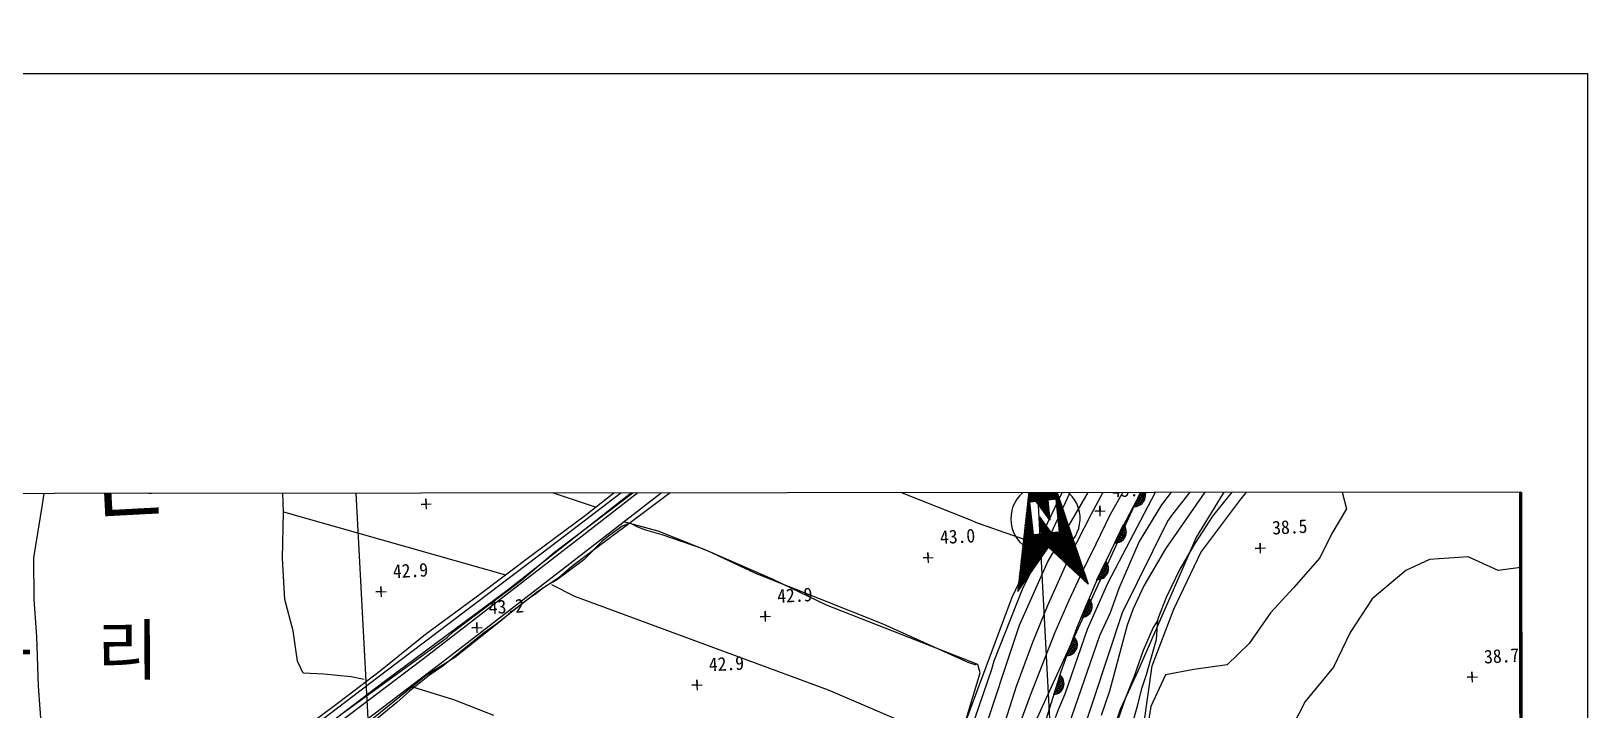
# Model space of a CAD drawing. Header units: millimetres. Extents: x 1510 to 2306, y 1103 to 1810.
# Drawn here: x 2077.2 to 2305.9, y 1525.7 to 1625.3 of the extents above; entities that cross this region are included whole.
import ezdxf
from ezdxf.xclip import XClip

# ---------------------------------------------------------------- set-up
doc = ezdxf.new("R2010")
doc.units = ezdxf.units.MM
doc.header["$LTSCALE"] = 10
doc.header["$MEASUREMENT"] = 0
doc.header["$XCLIPFRAME"] = 2
doc.linetypes.add('A-CENTR01', pattern=[2, 1.25, -0.25, 0.25, -0.25])
doc.layers.add('TN-MACL', color=6, linetype='A-CENTR01')
doc.layers.add('TZ-BASE', color=253, linetype='Continuous')
doc.layers.add('TX-PAPR', color=2, linetype='Continuous', plot=False)
doc.styles.add('굴림체', font='GulimChe.ttf')

# ---------------------------------------------------------------- blocks, each defined once
blk = doc.blocks.new('JD-FSDGKLDGLK3FSD3')
at = {"layer": 'TZ-BASE'}
for p, q in [((525.24, 143.3), (543.83, -206.56)), ((625.38, 143.3), (643.98, -206.56)), ((557.64, 67.8, 42.9), (590.46, 92.84, 42.9)), ((628.74, 84.88, -25.21), (626.06, 61.03, -25.21)), ((628.74, 84.88, -25.21), (636.39, 62.13, -25.21)), ((482.83, 73.83, 42.76), (484.1, 82.38, 42.76)), ((561.37, 65.96, 42.66), (585.1, 84.36, 42.66)), ((658.35, 84.39, 41.99), (648.79, 72.39, 41.99)), ((564.07, 73.43, 42.96), (543.92, 80.03, 42.96)), ((577.69, 81.31, 42.43), (562.36, 69.34, 42.43)), ((643.97, 75.3, 44.99), (646.95, 80.8, 44.99)), ((652.55, 80.79, 42.99), (647.2, 73.76, 42.99)), ((652.27, 68.94, 39.99), (659.57, 80.78, 39.99)), ((658.68, 74.4, 38.99), (664.67, 81.56, 38.99)), ((518.22, 72.71, 43.15), (517.95, 79.74, 43.15)), ((573, 78.41, 42.9), (551.04, 61.12, 42.9)), ((580.57, 79.7, 42.99), (560.55, 64.71, 42.99)), ((562.56, 72.24, 42.86), (571.1, 78.97, 42.86)), ((619.03, 71.58, 42.99), (598.65, 79.58, 42.99)), ((625.23, 60.2, 42.99), (634.39, 79.31, 42.99)), ((627.51, 73.94, -25.21), (630.98, 78.23, -25.21)), ((627.54, 74.22, -25.21), (630.84, 78.31, -25.21)), ((627.57, 74.5, -25.21), (630.67, 78.34, -25.21)), ((627.6, 74.77, -25.21), (630.5, 78.36, -25.21)), ((627.63, 75.05, -25.21), (630.32, 78.37, -25.21)), ((627.66, 75.33, -25.21), (630.13, 78.38, -25.21)), ((627.88, 74.17, -25.21), (631.03, 78.07, -25.21)), ((628.1, 74.19, -25.21), (631.09, 77.9, -25.21)), ((639.78, 77.89, 43.35), (636.84, 72.39, 43.35)), ((647.95, 78.8, 43.99), (639.3, 62.29, 43.99)), ((659.9, 78.57, 39.59), (654.68, 72.09, 39.59)), ((673.11, 77.89, 37.88), (674.36, 73.15, 37.88)), ((558.04, 66.79, 42.99), (570.04, 75.92, 42.99)), ((628.31, 74.21, -25.21), (631.15, 77.73, -25.21)), ((628.52, 74.24, -25.21), (631.2, 77.56, -25.21)), ((628.68, 74.2, -25.21), (631.26, 77.39, -25.21)), ((628.89, 74.22, -25.21), (631.32, 77.22, -25.21)), ((628.95, 74.05, -25.21), (631.37, 77.05, -25.21)), ((629.04, 73.93, -25.21), (631.43, 76.89, -25.21)), ((629.13, 73.8, -25.21), (631.49, 76.72, -25.21)), ((629.22, 73.68, -25.21), (631.54, 76.55, -25.21)), ((629.32, 73.55, -25.21), (631.6, 76.38, -25.21)), ((629.41, 73.43, -25.21), (631.66, 76.21, -25.21)), ((629.5, 73.3, -25.21), (631.71, 76.04, -25.21)), ((630.22, 68.02, 43.99), (634.46, 77.07, 43.99)), ((637.46, 77.43, 44.99), (630.49, 65.49, 44.99)), ((630.63, 74.46, -25.21), (631.77, 75.87, -25.21)), ((630.84, 74.48, -25.21), (631.83, 75.71, -25.21)), ((631.05, 74.51, -25.21), (631.88, 75.54, -25.21)), ((639.68, 72.39, 44.65), (641.8, 76.14, 44.65)), ((641, 69.6, 43.87), (644.62, 76.47, 43.87)), ((643.06, 73.5, 43.87), (644.46, 76.15, 43.87)), ((644.77, 75.57, 43.87), (644.03, 75.34, 43.87)), ((644.54, 74.2, 43.87), (644.13, 75.53, 43.87)), ((644.71, 74.51, 43.87), (644.3, 75.85, 43.87)), ((644.82, 74.99, 43.87), (644.47, 76.14, 43.87)), ((653.58, 75.62, 40.99), (647.76, 67.28, 40.99)), ((481.54, 65.98, 42.76), (482.83, 73.83, 42.76)), ((538.42, 73.83, 42.93), (539.92, 73.91, 42.93)), ((539.17, 73.87, 42.93), (538.42, 73.83, 42.93)), ((539.21, 73.12, 42.93), (539.13, 74.62, 42.93)), ((539.13, 74.62, 42.93), (539.17, 73.87, 42.93)), ((627.35, 72.55, -25.21), (627.91, 73.25, -25.21)), ((627.36, 39.03, 44.99), (643.97, 75.3, 44.99)), ((627.38, 72.83, -25.21), (627.89, 73.46, -25.21)), ((627.42, 73.11, -25.21), (627.87, 73.67, -25.21)), ((627.45, 73.39, -25.21), (627.84, 73.88, -25.21)), ((627.48, 73.66, -25.21), (627.82, 74.09, -25.21)), ((628.79, 74.26, -25.21), (627.81, 74.16, -25.21)), ((627.81, 74.16, -25.21), (628.32, 69.39, -25.21)), ((629.92, 72.74, -25.21), (628.79, 74.26, -25.21)), ((629.59, 73.18, -25.21), (630.5, 74.3, -25.21)), ((629.68, 73.05, -25.21), (630.52, 74.09, -25.21)), ((629.78, 72.93, -25.21), (630.54, 73.88, -25.21)), ((629.87, 72.8, -25.21), (630.57, 73.67, -25.21)), ((629.96, 72.68, -25.21), (630.59, 73.46, -25.21)), ((630.05, 72.55, -25.21), (630.61, 73.25, -25.21)), ((631.7, 74.57, -25.21), (630.48, 74.44, -25.21)), ((630.48, 74.44, -25.21), (630.79, 71.53, -25.21)), ((631.26, 74.53, -25.21), (631.94, 75.37, -25.21)), ((631.47, 74.55, -25.21), (632, 75.2, -25.21)), ((631.68, 74.57, -25.21), (632.05, 75.03, -25.21)), ((632.21, 69.8, -25.21), (631.7, 74.57, -25.21)), ((631.72, 74.38, -25.21), (632.11, 74.86, -25.21)), ((631.74, 74.17, -25.21), (632.17, 74.69, -25.21)), ((631.76, 73.96, -25.21), (632.22, 74.53, -25.21)), ((631.79, 73.75, -25.21), (632.28, 74.36, -25.21)), ((631.81, 73.54, -25.21), (632.34, 74.19, -25.21)), ((631.83, 73.32, -25.21), (632.39, 74.02, -25.21)), ((631.85, 73.11, -25.21), (632.45, 73.85, -25.21)), ((631.88, 72.9, -25.21), (632.51, 73.68, -25.21)), ((631.9, 72.69, -25.21), (632.56, 73.51, -25.21)), ((631.92, 72.48, -25.21), (632.62, 73.35, -25.21)), ((631.94, 72.27, -25.21), (632.68, 73.18, -25.21)), ((638.2, 72.11, 45.8), (638.12, 73.61, 45.8)), ((638.12, 73.61, 45.8), (638.16, 72.86, 45.8)), ((644.18, 73.81, 43.87), (643.14, 73.49, 43.87)), ((643.19, 73.49, 43.87), (643.14, 73.66, 43.87)), ((644.54, 74.19, 43.87), (643.2, 73.77, 43.87)), ((643.45, 73.51, 43.87), (643.31, 73.97, 43.87)), ((644.71, 74.5, 43.87), (643.37, 74.09, 43.87)), ((643.69, 73.57, 43.87), (643.47, 74.28, 43.87)), ((644.8, 74.79, 43.87), (643.53, 74.4, 43.87)), ((643.93, 73.66, 43.87), (643.64, 74.6, 43.87)), ((644.83, 75.06, 43.87), (643.7, 74.71, 43.87)), ((644.15, 73.79, 43.87), (643.8, 74.91, 43.87)), ((644.82, 75.32, 43.87), (643.86, 75.03, 43.87)), ((647.2, 73.76, 42.99), (643.88, 68.4, 42.99)), ((644.35, 73.97, 43.87), (643.97, 75.22, 43.87)), ((652.96, 66.76, 38.99), (658.68, 74.4, 38.99)), ((518.06, 65.89, 43.15), (518.22, 72.71, 43.15)), ((518.22, 72.71, 42.96), (550.85, 63.48, 42.96)), ((555.01, 66.61, 42.86), (562.56, 72.24, 42.86)), ((569.15, 71.07, 42.99), (567.99, 70.65, 42.99)), ((568.32, 71.26, 42.99), (573.2, 69.96, 42.99)), ((570.27, 70.49, 42.99), (569.15, 71.07, 42.99)), ((620.15, 71.05, 42.99), (619.03, 71.58, 42.99)), ((628.44, 68.19, 42.99), (620.15, 71.05, 42.99)), ((627.01, 69.5, -25.21), (628.16, 70.92, -25.21)), ((627.04, 69.78, -25.21), (628.14, 71.14, -25.21)), ((627.07, 70.06, -25.21), (628.11, 71.35, -25.21)), ((627.1, 70.33, -25.21), (628.09, 71.56, -25.21)), ((627.13, 70.61, -25.21), (628.07, 71.77, -25.21)), ((627.17, 70.89, -25.21), (628.05, 71.98, -25.21)), ((627.2, 71.17, -25.21), (628.02, 72.19, -25.21)), ((627.23, 71.44, -25.21), (628, 72.4, -25.21)), ((627.26, 71.72, -25.21), (627.98, 72.61, -25.21)), ((627.29, 72, -25.21), (627.96, 72.82, -25.21)), ((627.32, 72.28, -25.21), (627.93, 73.03, -25.21)), ((629.27, 71.99, -25.21), (629.9, 71.12, -25.21)), ((629.54, 69.52, -25.21), (629.27, 71.99, -25.21)), ((629.29, 71.85, -25.21), (629.34, 71.91, -25.21)), ((629.31, 71.64, -25.21), (629.43, 71.78, -25.21)), ((629.33, 71.43, -25.21), (629.52, 71.65, -25.21)), ((629.36, 71.21, -25.21), (629.61, 71.53, -25.21)), ((629.38, 71, -25.21), (629.7, 71.4, -25.21)), ((629.4, 70.79, -25.21), (629.79, 71.28, -25.21)), ((629.42, 70.58, -25.21), (629.88, 71.15, -25.21)), ((629.45, 70.37, -25.21), (629.97, 71.02, -25.21)), ((629.47, 70.16, -25.21), (630.06, 70.9, -25.21)), ((629.9, 71.13, -25.21), (630.93, 69.69, -25.21)), ((630.79, 71.53, -25.21), (629.92, 72.74, -25.21)), ((630.14, 72.43, -25.21), (630.63, 73.03, -25.21)), ((630.23, 72.3, -25.21), (630.66, 72.82, -25.21)), ((630.33, 72.18, -25.21), (630.68, 72.61, -25.21)), ((630.42, 72.05, -25.21), (630.7, 72.4, -25.21)), ((630.51, 71.92, -25.21), (630.72, 72.19, -25.21)), ((630.6, 71.8, -25.21), (630.75, 71.98, -25.21)), ((630.69, 71.67, -25.21), (630.77, 71.77, -25.21)), ((631.2, 68.48, -25.21), (633.36, 71.15, -25.21)), ((631.45, 68.55, -25.21), (633.41, 70.98, -25.21)), ((631.97, 72.06, -25.21), (632.73, 73.01, -25.21)), ((631.99, 71.85, -25.21), (632.79, 72.84, -25.21)), ((632.01, 71.64, -25.21), (632.85, 72.67, -25.21)), ((632.03, 71.43, -25.21), (632.9, 72.5, -25.21)), ((632.06, 71.21, -25.21), (632.96, 72.33, -25.21)), ((632.08, 71, -25.21), (633.02, 72.16, -25.21)), ((632.1, 70.79, -25.21), (633.07, 72, -25.21)), ((632.12, 70.58, -25.21), (633.13, 71.83, -25.21)), ((632.15, 70.37, -25.21), (633.19, 71.66, -25.21)), ((632.17, 70.16, -25.21), (633.24, 71.49, -25.21)), ((632.19, 69.95, -25.21), (633.3, 71.32, -25.21)), ((636.84, 72.39, 43.35), (633.74, 66.27, 43.35)), ((637.41, 72.82, 45.8), (638.91, 72.9, 45.8)), ((638.16, 72.86, 45.8), (637.41, 72.82, 45.8)), ((637.61, 68.03, 44.65), (639.68, 72.39, 44.65)), ((648.08, 71.35, 41.99), (641.43, 57.91, 41.99)), ((648.79, 72.39, 41.99), (648.08, 71.35, 41.99)), ((654.68, 72.09, 39.59), (652.08, 68.1, 39.59)), ((674.36, 73.15, 37.88), (672.19, 69.57, 37.88)), ((562.36, 69.34, 42.43), (538.81, 51.16, 42.43)), ((565.95, 69.18, 42.99), (564.98, 68.37, 42.99)), ((567.99, 70.65, 42.99), (565.95, 69.18, 42.99)), ((571.45, 70.04, 42.99), (570.27, 70.49, 42.99)), ((573.86, 69.35, 42.99), (571.45, 70.04, 42.99)), ((573.2, 69.96, 42.99), (580.47, 67.07, 42.99)), ((579.82, 67.31, 42.99), (573.86, 69.35, 42.99)), ((626.63, 66.17, -25.21), (629.32, 69.49, -25.21)), ((626.7, 66.73, -25.21), (628.24, 68.64, -25.21)), ((626.73, 67.01, -25.21), (628.09, 68.69, -25.21)), ((626.76, 67.28, -25.21), (627.95, 68.75, -25.21)), ((626.79, 67.56, -25.21), (627.81, 68.82, -25.21)), ((626.82, 67.84, -25.21), (627.67, 68.89, -25.21)), ((626.85, 68.11, -25.21), (627.53, 68.96, -25.21)), ((626.88, 68.39, -25.21), (627.4, 69.03, -25.21)), ((626.92, 68.67, -25.21), (627.27, 69.11, -25.21)), ((626.95, 68.95, -25.21), (627.15, 69.2, -25.21)), ((626.98, 69.22, -25.21), (627.02, 69.28, -25.21)), ((627.02, 69.28, -25.21), (628.18, 70.71, -25.21)), ((627.15, 69.2, -25.21), (628.2, 70.5, -25.21)), ((627.27, 69.11, -25.21), (628.23, 70.29, -25.21)), ((627.4, 69.03, -25.21), (628.25, 70.08, -25.21)), ((627.53, 68.96, -25.21), (628.27, 69.87, -25.21)), ((627.67, 68.89, -25.21), (628.29, 69.66, -25.21)), ((627.81, 68.82, -25.21), (628.32, 69.45, -25.21)), ((627.95, 68.75, -25.21), (628.47, 69.4, -25.21)), ((628.09, 68.69, -25.21), (628.68, 69.42, -25.21)), ((628.24, 68.64, -25.21), (628.89, 69.45, -25.21)), ((628.32, 69.39, -25.21), (629.54, 69.52, -25.21)), ((628.39, 68.58, -25.21), (629.1, 69.47, -25.21)), ((628.7, 68.49, -25.21), (630.34, 70.52, -25.21)), ((628.86, 68.45, -25.21), (630.43, 70.39, -25.21)), ((629.03, 68.42, -25.21), (630.52, 70.27, -25.21)), ((629.2, 68.39, -25.21), (630.61, 70.14, -25.21)), ((629.37, 68.37, -25.21), (630.7, 70.01, -25.21)), ((629.49, 69.95, -25.21), (630.16, 70.77, -25.21)), ((629.51, 69.74, -25.21), (630.25, 70.64, -25.21)), ((629.55, 68.35, -25.21), (630.79, 69.89, -25.21)), ((629.73, 68.34, -25.21), (630.88, 69.76, -25.21)), ((629.92, 68.33, -25.21), (631.03, 69.7, -25.21)), ((630.11, 68.33, -25.21), (631.23, 69.72, -25.21)), ((630.31, 68.34, -25.21), (631.44, 69.74, -25.21)), ((630.52, 68.36, -25.21), (631.65, 69.75, -25.21)), ((630.74, 68.39, -25.21), (631.85, 69.77, -25.21)), ((630.74, 67.43, -25.21), (631.71, 68.64, -25.21)), ((630.85, 67.33, -25.21), (632, 68.76, -25.21)), ((630.93, 69.69, -25.21), (632.21, 69.8, -25.21)), ((630.96, 68.43, -25.21), (632.06, 69.79, -25.21)), ((630.96, 67.23, -25.21), (632.32, 68.91, -25.21)), ((631.07, 67.12, -25.21), (632.68, 69.13, -25.21)), ((631.17, 67.02, -25.21), (633.15, 69.47, -25.21)), ((631.28, 66.92, -25.21), (633.75, 69.97, -25.21)), ((631.39, 66.81, -25.21), (633.81, 69.8, -25.21)), ((631.5, 66.71, -25.21), (633.87, 69.64, -25.21)), ((631.61, 66.61, -25.21), (633.92, 69.47, -25.21)), ((631.71, 68.64, -25.21), (633.47, 70.82, -25.21)), ((631.72, 66.51, -25.21), (633.98, 69.3, -25.21)), ((631.83, 66.4, -25.21), (634.04, 69.13, -25.21)), ((631.94, 66.3, -25.21), (634.09, 68.96, -25.21)), ((632, 68.76, -25.21), (633.53, 70.65, -25.21)), ((632.05, 66.2, -25.21), (634.15, 68.79, -25.21)), ((632.16, 66.09, -25.21), (634.21, 68.62, -25.21)), ((632.32, 68.91, -25.21), (633.58, 70.48, -25.21)), ((632.68, 69.13, -25.21), (633.64, 70.31, -25.21)), ((633.15, 69.47, -25.21), (633.7, 70.14, -25.21)), ((637.81, 63.02, 43.87), (641, 69.6, 43.87)), ((640.31, 68.17, 43.87), (641.61, 70.87, 43.87)), ((641.76, 68.91, 43.87), (640.44, 68.45, 43.87)), ((640.7, 68.19, 43.87), (640.54, 68.65, 43.87)), ((641.92, 69.23, 43.87), (640.6, 68.77, 43.87)), ((640.94, 68.26, 43.87), (640.69, 68.97, 43.87)), ((642, 69.52, 43.87), (640.75, 69.08, 43.87)), ((641.17, 68.36, 43.87), (640.85, 69.28, 43.87)), ((642.02, 69.79, 43.87), (640.9, 69.4, 43.87)), ((641.38, 68.5, 43.87), (641, 69.6, 43.87)), ((642, 70.05, 43.87), (641.06, 69.72, 43.87)), ((641.59, 68.68, 43.87), (641.16, 69.92, 43.87)), ((641.94, 70.29, 43.87), (641.21, 70.04, 43.87)), ((641.77, 68.92, 43.87), (641.31, 70.24, 43.87)), ((641.85, 70.52, 43.87), (641.37, 70.36, 43.87)), ((641.92, 69.23, 43.87), (641.46, 70.56, 43.87)), ((641.71, 70.74, 43.87), (641.52, 70.68, 43.87)), ((642.02, 69.72, 43.87), (641.63, 70.85, 43.87)), ((643.76, 49.38, 39.99), (652.27, 68.94, 39.99)), ((672.19, 69.57, 37.88), (670.43, 65.98, 37.88)), ((533.29, 49.39, 42.9), (557.64, 67.8, 42.9)), ((547.07, 60.63, 42.86), (555.01, 66.61, 42.86)), ((553.18, 62.68, 42.99), (558.04, 66.79, 42.99)), ((564.98, 68.37, 42.99), (562.33, 65.7, 42.99)), ((590.13, 62.82, 42.99), (579.82, 67.31, 42.99)), ((580.47, 67.07, 42.99), (587.56, 63.75, 42.99)), ((612.95, 65.26, 43.01), (612.87, 66.76, 43.01)), ((612.87, 66.76, 43.01), (612.91, 66.01, 43.01)), ((626.06, 61.03, -25.21), (630.58, 67.57, -25.21)), ((626.17, 62.01, -25.21), (630.14, 66.93, -25.21)), ((626.2, 62.29, -25.21), (631.2, 68.48, -25.21)), ((626.23, 62.57, -25.21), (630.96, 68.43, -25.21)), ((626.26, 62.84, -25.21), (630.74, 68.39, -25.21)), ((626.29, 63.12, -25.21), (630.52, 68.36, -25.21)), ((626.32, 63.4, -25.21), (630.31, 68.34, -25.21)), ((626.35, 63.68, -25.21), (630.11, 68.33, -25.21)), ((626.39, 63.95, -25.21), (629.92, 68.33, -25.21)), ((626.42, 64.23, -25.21), (629.73, 68.34, -25.21)), ((626.45, 64.51, -25.21), (629.55, 68.35, -25.21)), ((626.48, 64.79, -25.21), (629.37, 68.37, -25.21)), ((626.51, 65.06, -25.21), (629.2, 68.39, -25.21)), ((626.54, 65.34, -25.21), (629.03, 68.42, -25.21)), ((626.57, 65.62, -25.21), (628.86, 68.45, -25.21)), ((626.6, 65.9, -25.21), (628.7, 68.49, -25.21)), ((626.67, 66.45, -25.21), (628.39, 68.58, -25.21)), ((628.97, 65.87, 43.99), (630.22, 68.02, 43.99)), ((636.39, 62.13, -25.21), (630.58, 67.57, -25.21)), ((630.63, 67.53, -25.21), (631.45, 68.55, -25.21)), ((632.27, 65.99, -25.21), (634.26, 68.46, -25.21)), ((632.38, 65.89, -25.21), (634.32, 68.29, -25.21)), ((632.49, 65.79, -25.21), (634.38, 68.12, -25.21)), ((632.6, 65.68, -25.21), (634.43, 67.95, -25.21)), ((632.71, 65.58, -25.21), (634.49, 67.78, -25.21)), ((632.82, 65.48, -25.21), (634.55, 67.61, -25.21)), ((632.93, 65.37, -25.21), (634.6, 67.44, -25.21)), ((633.04, 65.27, -25.21), (634.66, 67.28, -25.21)), ((633.15, 65.17, -25.21), (634.72, 67.11, -25.21)), ((633.26, 65.07, -25.21), (634.77, 66.94, -25.21)), ((633.37, 64.96, -25.21), (634.83, 66.77, -25.21)), ((633.48, 64.86, -25.21), (634.89, 66.6, -25.21)), ((633.59, 64.76, -25.21), (634.94, 66.43, -25.21)), ((635.63, 64.09, 44.65), (637.61, 68.03, 44.65)), ((641.41, 68.52, 43.87), (640.38, 68.16, 43.87)), ((640.44, 68.16, 43.87), (640.38, 68.33, 43.87)), ((643.88, 68.4, 42.99), (640.92, 61.46, 42.99)), ((647.76, 67.28, 40.99), (644.57, 61.85, 40.99)), ((649, 58.43, 38.99), (652.96, 66.76, 38.99)), ((652.08, 68.1, 39.59), (649.88, 64.31, 39.59)), ((660.95, 67.36, 38.46), (662.45, 67.44, 38.46)), ((661.7, 67.4, 38.46), (660.95, 67.36, 38.46)), ((661.74, 66.65, 38.46), (661.66, 68.15, 38.46)), ((661.66, 68.15, 38.46), (661.7, 67.4, 38.46)), ((481.58, 59.84, 42.76), (481.54, 65.98, 42.76)), ((518.42, 59.85, 43.15), (518.06, 65.89, 43.15)), ((541.96, 51.01, 42.66), (561.37, 65.96, 42.66)), ((562.33, 65.7, 42.99), (558.34, 62.69, 42.99)), ((560.55, 64.71, 42.99), (558.65, 63.04, 42.99)), ((612.17, 65.97, 43.01), (613.66, 66.05, 43.01)), ((612.91, 66.01, 43.01), (612.17, 65.97, 43.01)), ((626.14, 61.73, -25.21), (628.98, 65.26, -25.21)), ((630.49, 65.49, 44.99), (626.27, 56.07, 44.99)), ((626.78, 61.38, 43.99), (628.97, 65.87, 43.99)), ((633.74, 66.27, 43.35), (630.51, 59.1, 43.35)), ((633.63, 59.78, 44.65), (635.63, 64.09, 44.65)), ((633.7, 64.65, -25.21), (635, 66.26, -25.21)), ((633.81, 64.55, -25.21), (635.06, 66.1, -25.21)), ((633.92, 64.45, -25.21), (635.11, 65.93, -25.21)), ((634.03, 64.35, -25.21), (635.17, 65.76, -25.21)), ((634.14, 64.24, -25.21), (635.23, 65.59, -25.21)), ((634.25, 64.14, -25.21), (635.28, 65.42, -25.21)), ((634.36, 64.04, -25.21), (635.34, 65.25, -25.21)), ((634.47, 63.93, -25.21), (635.4, 65.08, -25.21)), ((634.58, 63.83, -25.21), (635.45, 64.92, -25.21)), ((634.69, 63.73, -25.21), (635.51, 64.75, -25.21)), ((634.8, 63.63, -25.21), (635.57, 64.58, -25.21)), ((634.91, 63.52, -25.21), (635.62, 64.41, -25.21)), ((635.02, 63.42, -25.21), (635.68, 64.24, -25.21)), ((635.13, 63.32, -25.21), (635.74, 64.07, -25.21)), ((637.69, 62.77, 43.87), (639, 65.47, 43.87)), ((639.38, 64.12, 43.87), (638.13, 63.68, 43.87)), ((639.41, 64.39, 43.87), (638.29, 64, 43.87)), ((638.77, 63.1, 43.87), (638.39, 64.2, 43.87)), ((639.39, 64.65, 43.87), (638.44, 64.32, 43.87)), ((638.97, 63.28, 43.87), (638.54, 64.52, 43.87)), ((639.33, 64.89, 43.87), (638.6, 64.64, 43.87)), ((639.15, 63.52, 43.87), (638.69, 64.84, 43.87)), ((639.23, 65.12, 43.87), (638.75, 64.96, 43.87)), ((639.31, 63.83, 43.87), (638.85, 65.16, 43.87)), ((639.1, 65.34, 43.87), (638.91, 65.28, 43.87)), ((639.4, 64.32, 43.87), (639.01, 65.45, 43.87)), ((649.88, 64.31, 39.59), (647.88, 60.16, 39.59)), ((670.43, 65.98, 37.88), (666.59, 61.57, 37.88)), ((683.07, 64.1, 38.62), (678.13, 59.94, 38.62)), ((686.57, 65.76, 38.62), (683.07, 64.1, 38.62)), ((692.24, 66.13, 38.62), (686.57, 65.76, 38.62)), ((696.64, 64.1, 38.62), (692.24, 66.13, 38.62)), ((699.94, 64.57, 44.23), (696.64, 64.1, 38.62)), ((532.6, 60.26, 42.93), (532.52, 61.76, 42.93)), ((532.52, 61.76, 42.93), (532.56, 61.01, 42.93)), ((543.21, 55.15, 42.99), (553.18, 62.68, 42.99)), ((558.65, 63.04, 42.99), (555.54, 61, 42.99)), ((557.23, 62.11, 42.99), (556.2, 61.42, 42.99)), ((558.34, 62.69, 42.99), (557.23, 62.11, 42.99)), ((561, 60.29, 42.99), (557.65, 62.02, 42.99)), ((587.56, 63.75, 42.99), (606.25, 56.29, 42.99)), ((597.96, 59.02, 42.99), (590.13, 62.82, 42.99)), ((626.07, 61.18, -25.21), (626.66, 61.91, -25.21)), ((626.1, 61.46, -25.21), (627.82, 63.58, -25.21)), ((634.79, 55.78, 43.87), (637.81, 63.02, 43.87)), ((635.24, 63.21, -25.21), (635.79, 63.9, -25.21)), ((635.35, 63.11, -25.21), (635.85, 63.74, -25.21)), ((635.45, 63.01, -25.21), (635.91, 63.57, -25.21)), ((635.56, 62.91, -25.21), (635.96, 63.4, -25.21)), ((635.67, 62.8, -25.21), (636.02, 63.23, -25.21)), ((635.78, 62.7, -25.21), (636.08, 63.06, -25.21)), ((635.89, 62.6, -25.21), (636.13, 62.89, -25.21)), ((636, 62.49, -25.21), (636.19, 62.72, -25.21)), ((636.11, 62.39, -25.21), (636.25, 62.56, -25.21)), ((636.22, 62.29, -25.21), (636.3, 62.39, -25.21)), ((639.3, 62.29, 43.99), (636.25, 55.47, 43.99)), ((636.33, 62.19, -25.21), (636.36, 62.22, -25.21)), ((638.8, 63.12, 43.87), (637.77, 62.76, 43.87)), ((637.83, 62.76, 43.87), (637.77, 62.93, 43.87)), ((639.15, 63.51, 43.87), (637.83, 63.05, 43.87)), ((638.08, 62.79, 43.87), (637.92, 63.25, 43.87)), ((639.31, 63.83, 43.87), (637.98, 63.37, 43.87)), ((638.32, 62.86, 43.87), (638.08, 63.57, 43.87)), ((638.55, 62.96, 43.87), (638.23, 63.88, 43.87)), ((644.57, 61.85, 40.99), (643, 58.48, 40.99)), ((481.98, 54.42, 42.76), (481.58, 59.84, 42.76)), ((519.66, 55.28, 43.15), (518.42, 59.85, 43.15)), ((531.81, 60.97, 42.93), (533.31, 61.05, 42.93)), ((532.56, 61.01, 42.93), (531.81, 60.97, 42.93)), ((551.04, 61.12, 42.9), (532.99, 47.8, 42.9)), ((539.08, 54.76, 42.86), (547.07, 60.63, 42.86)), ((555.54, 61, 42.99), (549.61, 56.32, 42.99)), ((554.21, 59.95, 42.99), (551.24, 57.67, 42.99)), ((555.23, 60.64, 42.99), (554.21, 59.95, 42.99)), ((556.2, 61.42, 42.99), (555.23, 60.64, 42.99)), ((598.26, 46.55, 42.99), (561, 60.29, 42.99)), ((617.75, 40.14, 42.99), (625.23, 60.2, 42.99)), ((622.6, 50.84, 43.99), (626.78, 61.38, 43.99)), ((631.55, 55.05, 44.65), (633.63, 59.78, 44.65)), ((635.39, 57.22, 43.87), (636.55, 59.99, 43.87)), ((636.8, 59.66, 43.87), (636.33, 59.47, 43.87)), ((636.95, 58.38, 43.87), (636.42, 59.67, 43.87)), ((636.65, 59.87, 43.87), (636.47, 59.8, 43.87)), ((637.02, 58.87, 43.87), (636.56, 59.98, 43.87)), ((640.92, 61.46, 42.99), (639.66, 57.9, 42.99)), ((647.88, 60.16, 39.59), (646.66, 57.02, 39.59)), ((666.59, 61.57, 37.88), (663.18, 57.9, 37.88)), ((678.13, 59.94, 38.62), (674.9, 55.04, 38.62)), ((551.24, 57.67, 42.99), (550.31, 56.82, 42.99)), ((588.25, 57.34, 42.93), (589.75, 57.42, 42.93)), ((589, 57.38, 42.93), (588.25, 57.34, 42.93)), ((589.04, 56.63, 42.93), (588.96, 58.13, 42.93)), ((588.96, 58.13, 42.93), (589, 57.38, 42.93)), ((620.21, 50.34, 42.99), (597.96, 59.02, 42.99)), ((630.51, 59.1, 43.35), (628.23, 53.53, 43.35)), ((641.43, 57.91, 41.99), (632.77, 31.87, 41.99)), ((635.53, 57.23, 43.87), (635.46, 57.39, 43.87)), ((636.48, 57.64, 43.87), (635.47, 57.22, 43.87)), ((636.81, 58.04, 43.87), (635.51, 57.51, 43.87)), ((635.78, 57.27, 43.87), (635.6, 57.72, 43.87)), ((636.95, 58.37, 43.87), (635.65, 57.84, 43.87)), ((636.02, 57.35, 43.87), (635.74, 58.04, 43.87)), ((637.01, 58.67, 43.87), (635.79, 58.16, 43.87)), ((636.24, 57.46, 43.87), (635.87, 58.37, 43.87)), ((637.02, 58.94, 43.87), (635.92, 58.49, 43.87)), ((636.45, 57.61, 43.87), (636.01, 58.7, 43.87)), ((636.98, 59.2, 43.87), (636.06, 58.82, 43.87)), ((636.64, 57.81, 43.87), (636.14, 59.02, 43.87)), ((636.91, 59.44, 43.87), (636.19, 59.14, 43.87)), ((636.81, 58.05, 43.87), (636.28, 59.35, 43.87)), ((639.66, 57.9, 42.99), (638.09, 54.53, 42.99)), ((643, 58.48, 40.99), (642.14, 56.1, 40.99)), ((645.81, 50.15, 38.99), (649, 58.43, 38.99)), ((663.18, 57.9, 37.88), (660.05, 53.42, 37.88)), ((520.27, 50.83, 43.15), (519.66, 55.28, 43.15)), ((547.57, 54.89, 42.99), (541.69, 50.13, 42.99)), ((542.25, 54.29, 42.99), (543.21, 55.15, 42.99)), ((550.31, 56.82, 42.99), (543.41, 51.37, 42.99)), ((545.89, 55.69, 43.16), (547.39, 55.77, 43.16)), ((546.64, 55.73, 43.16), (545.89, 55.69, 43.16)), ((546.68, 54.98, 43.16), (546.6, 56.48, 43.16)), ((546.6, 56.48, 43.16), (546.64, 55.73, 43.16)), ((549.61, 56.32, 42.99), (547.57, 54.89, 42.99)), ((606.25, 56.29, 42.99), (618.75, 50.65, 42.99)), ((626.27, 56.07, 44.99), (617.62, 29.94, 44.99)), ((629.7, 50.34, 44.65), (631.55, 55.05, 44.65)), ((632.46, 49.3, 43.87), (634.79, 55.78, 43.87)), ((636.25, 55.47, 43.99), (632.98, 45.99, 43.99)), ((642.14, 56.1, 40.99), (639.55, 46.39, 40.99)), ((645.97, 55.73, 39.59), (644.49, 52.37, 39.59)), ((646.64, 56.81, 39.59), (645.97, 55.73, 39.59)), ((646.47, 54, 39.59), (646.64, 56.81, 39.59)), ((646.66, 57.02, 39.59), (646.64, 56.81, 39.59)), ((674.9, 55.04, 38.62), (672.43, 49.95, 38.62)), ((482.22, 47.14, 42.76), (481.98, 54.42, 42.76)), ((527.01, 43.24, 42.99), (542.25, 54.29, 42.99)), ((532.46, 49.45, 42.86), (539.08, 54.76, 42.86)), ((628.23, 53.53, 43.35), (625.82, 47.08, 43.35)), ((638.09, 54.53, 42.99), (631.88, 36.71, 42.99)), ((633.29, 51.6, 43.87), (634.31, 54.43, 43.87)), ((634.79, 52.83, 43.87), (633.52, 52.23, 43.87)), ((634.83, 53.13, 43.87), (633.64, 52.57, 43.87)), ((634.13, 51.89, 43.87), (633.71, 52.77, 43.87)), ((634.83, 53.4, 43.87), (633.76, 52.9, 43.87)), ((634.33, 52.05, 43.87), (633.83, 53.11, 43.87)), ((634.78, 53.66, 43.87), (633.87, 53.23, 43.87)), ((634.51, 52.25, 43.87), (633.95, 53.44, 43.87)), ((634.69, 53.89, 43.87), (633.99, 53.56, 43.87)), ((634.67, 52.51, 43.87), (634.07, 53.77, 43.87)), ((634.57, 54.11, 43.87), (634.11, 53.9, 43.87)), ((634.79, 52.84, 43.87), (634.19, 54.1, 43.87)), ((634.42, 54.32, 43.87), (634.23, 54.23, 43.87)), ((634.83, 53.33, 43.87), (634.32, 54.41, 43.87)), ((644.99, 48.86, 39.59), (646.47, 54, 39.59)), ((660.05, 53.42, 37.88), (656.85, 50.26, 37.88)), ((538.81, 51.16, 42.43), (512.19, 31.1, 42.43)), ((521.11, 49.04, 43.15), (520.27, 50.83, 43.15)), ((527.03, 39.65, 42.66), (541.96, 51.01, 42.66)), ((543.41, 51.37, 42.99), (539.19, 48.71, 42.99)), ((618.75, 50.65, 42.99), (619.93, 50.28, 42.99)), ((620.54, 49.12, 42.99), (620.21, 50.34, 42.99)), ((622.28, 49.62, 43.99), (622.6, 50.84, 43.99)), ((627.93, 45.83, 44.65), (629.7, 50.34, 44.65)), ((633.43, 51.62, 43.87), (633.35, 51.78, 43.87)), ((634.36, 52.08, 43.87), (633.37, 51.61, 43.87)), ((634.66, 52.5, 43.87), (633.4, 51.9, 43.87)), ((633.68, 51.67, 43.87), (633.47, 52.11, 43.87)), ((633.91, 51.76, 43.87), (633.59, 52.44, 43.87)), ((644.49, 52.37, 39.59), (643.16, 48.6, 39.59)), ((506.01, 28.67, 42.9), (533.29, 49.39, 42.9)), ((524.17, 48.89, 43.15), (521.11, 49.04, 43.15)), ((539.19, 48.71, 42.99), (522.59, 35.33, 42.99)), ((528.16, 48.52, 43.15), (524.17, 48.89, 43.15)), ((526.29, 44.75, 42.86), (532.46, 49.45, 42.86)), ((530.08, 48.12, 43.15), (528.16, 48.52, 43.15)), ((539.65, 48.74, 42.99), (536.72, 46.42, 42.99)), ((541.69, 50.13, 42.99), (539.65, 48.74, 42.99)), ((579.01, 46.57, 42.93), (578.93, 48.07, 42.93)), ((578.93, 48.07, 42.93), (578.97, 47.32, 42.93)), ((618.42, 41.96, 42.99), (620.54, 49.12, 42.99)), ((619.83, 42.51, 43.99), (622.28, 49.62, 43.99)), ((630.28, 42.42, 43.87), (632.46, 49.3, 43.87)), ((631.39, 45.91, 43.87), (632.3, 48.77, 43.87)), ((632.8, 48.02, 43.87), (631.91, 47.56, 43.87)), ((632.7, 48.25, 43.87), (632.02, 47.9, 43.87)), ((632.73, 46.87, 43.87), (632.08, 48.11, 43.87)), ((632.57, 48.47, 43.87), (632.12, 48.24, 43.87)), ((632.84, 47.2, 43.87), (632.19, 48.45, 43.87)), ((632.41, 48.67, 43.87), (632.23, 48.57, 43.87)), ((632.86, 47.7, 43.87), (632.31, 48.76, 43.87)), ((641.16, 43.75, 39.99), (643.76, 49.38, 39.99)), ((643.16, 48.6, 39.59), (641.9, 45.41, 39.59)), ((644.35, 46.95, 39.59), (644.99, 48.86, 39.59)), ((644.58, 41.48, 38.99), (645.81, 50.15, 38.99)), ((647.76, 48.81, 37.88), (645.62, 44.16, 37.88)), ((651.91, 49.61, 37.88), (647.76, 48.81, 37.88)), ((656.85, 50.26, 37.88), (651.91, 49.61, 37.88)), ((672.43, 49.95, 38.62), (668.3, 44.87, 38.62)), ((692.08, 48.44, 38.73), (693.58, 48.52, 38.73)), ((692.83, 48.48, 38.73), (692.08, 48.44, 38.73)), ((692.87, 47.73, 38.73), (692.79, 49.23, 38.73)), ((692.79, 49.23, 38.73), (692.83, 48.48, 38.73)), ((482.71, 40.49, 42.76), (482.22, 47.14, 42.76)), ((532.99, 47.8, 42.9), (505.33, 26.68, 42.9)), ((536.72, 46.42, 42.99), (534.87, 44.72, 42.99)), ((537.17, 47.03, 42.99), (543.17, 45.2, 42.99)), ((578.22, 47.28, 42.93), (579.72, 47.36, 42.93)), ((578.97, 47.32, 42.93), (578.22, 47.28, 42.93)), ((613.46, 40.07, 42.99), (598.26, 46.55, 42.99)), ((625.82, 47.08, 43.35), (623.84, 40.79, 43.35)), ((626.21, 41.17, 44.65), (627.93, 45.83, 44.65)), ((631.53, 45.93, 43.87), (631.44, 46.09, 43.87)), ((632.44, 46.43, 43.87), (631.47, 45.92, 43.87)), ((632.72, 46.86, 43.87), (631.48, 46.21, 43.87)), ((631.77, 46, 43.87), (631.55, 46.43, 43.87)), ((632.84, 47.2, 43.87), (631.59, 46.55, 43.87)), ((632, 46.1, 43.87), (631.66, 46.76, 43.87)), ((632.87, 47.5, 43.87), (631.7, 46.89, 43.87)), ((632.22, 46.23, 43.87), (631.76, 47.1, 43.87)), ((632.85, 47.77, 43.87), (631.8, 47.22, 43.87)), ((632.41, 46.4, 43.87), (631.87, 47.44, 43.87)), ((632.58, 46.61, 43.87), (631.98, 47.77, 43.87)), ((632.98, 45.99, 43.99), (631.99, 43.69, 43.99)), ((639.55, 46.39, 40.99), (638.32, 42.83, 40.99)), ((643.61, 44.05, 39.59), (644.35, 46.95, 39.59)), ((520.15, 40.14, 42.86), (526.29, 44.75, 42.86)), ((534.87, 44.72, 42.99), (528.05, 39.19, 42.99)), ((543.17, 45.2, 42.99), (549.07, 42.87, 42.99)), ((631.99, 43.69, 43.99), (631.58, 42.5, 43.99)), ((638.34, 35.46, 39.99), (641.16, 43.75, 39.99)), ((641.9, 45.41, 39.59), (639.51, 38.6, 39.59)), ((642.8, 41.1, 39.59), (643.61, 44.05, 39.59)), ((645.62, 44.16, 37.88), (644.95, 39.9, 37.88)), ((668.3, 44.87, 38.62), (665.3, 39.08, 38.62))]:
    blk.add_line(p, q, dxfattribs=at)
for centre, radius, start, end in [((630.14, 71.73, -25.21), 5.09, 117.7951, 229.3693), ((630.14, 71.73, -25.21), 5.09, 322.7951, 74.3693), ((643.2, 75.12, 43.87), 1.62, 264.7972, 39.5574), ((640.4, 69.79, 43.87), 1.62, 266.778, 41.5383), ((637.78, 64.39, 43.87), 1.62, 266.778, 41.5383), ((635.39, 58.85, 43.87), 1.62, 269.9685, 44.7288), ((633.21, 53.23, 43.87), 1.62, 272.8401, 47.6003), ((631.25, 47.53, 43.87), 1.62, 275.0618, 49.822)]:
    blk.add_arc(centre, radius, start, end, dxfattribs=at)
at = {"layer": 'TZ-BASE', "style": '굴림체'}
for s, height, rotation, p in [('압  량  면', 9.6, 3.0432, (440.38, 70.09)), ('45.8', 2, 3.042, (639.95, 74.84, 40)), ('38.5', 2, 3.042, (663.49, 69.39, 40)), ('43.0', 2, 3.042, (614.7, 68, 43.01)), ('42.9', 2, 3.042, (534.34, 62.99, 42.67)), ('43.2', 2, 3.042, (548.42, 57.71, 42.44)), ('42.9', 2, 3.042, (590.79, 59.36, 42.44)), ('금  구  리', 7.2, 0.2925, (454.17, 48.64)), ('38.7', 2, 3.042, (694.61, 50.46, 40.04)), ('42.9', 2, 3.042, (580.75, 49.31, 42.44))]:
    blk.add_text(s, height=height, rotation=rotation, dxfattribs=at).set_placement(p)

msp = doc.modelspace()

# ---------------------------------------------------------------- linework, layer by layer
at = {"layer": 'TN-MACL', "const_width": 0.5}
msp.add_lwpolyline([(2296.02, 1557.65), (2296.15, 1407.65)], dxfattribs=at)
at = {"layer": 'TX-PAPR'}
for points in [[(1509.89, 1103.05), (2305.89, 1103.05), (2305.89, 1619.05), (1509.89, 1619.05)], [(2296.02, 1557.65), (1596.02, 1557.01), (1596.15, 1407.01), (2296.15, 1407.65)]]:
    msp.add_lwpolyline(points, close=True, dxfattribs=at)

# ---------------------------------------------------------------- block references
at = {"layer": 'TZ-BASE'}
ref = msp.add_blockref('JD-FSDGKLDGLK3FSD3', (1596.08, 1482.01), dxfattribs=at)
XClip(ref).set_block_clipping_path([(699.9307781947, 75.6432794993), (-0.068926229, 74.9999683278), (0.0689262292, -74.9999686265), (700.0686305886, -74.3566571564)])

doc.saveas('drawing.dxf')
